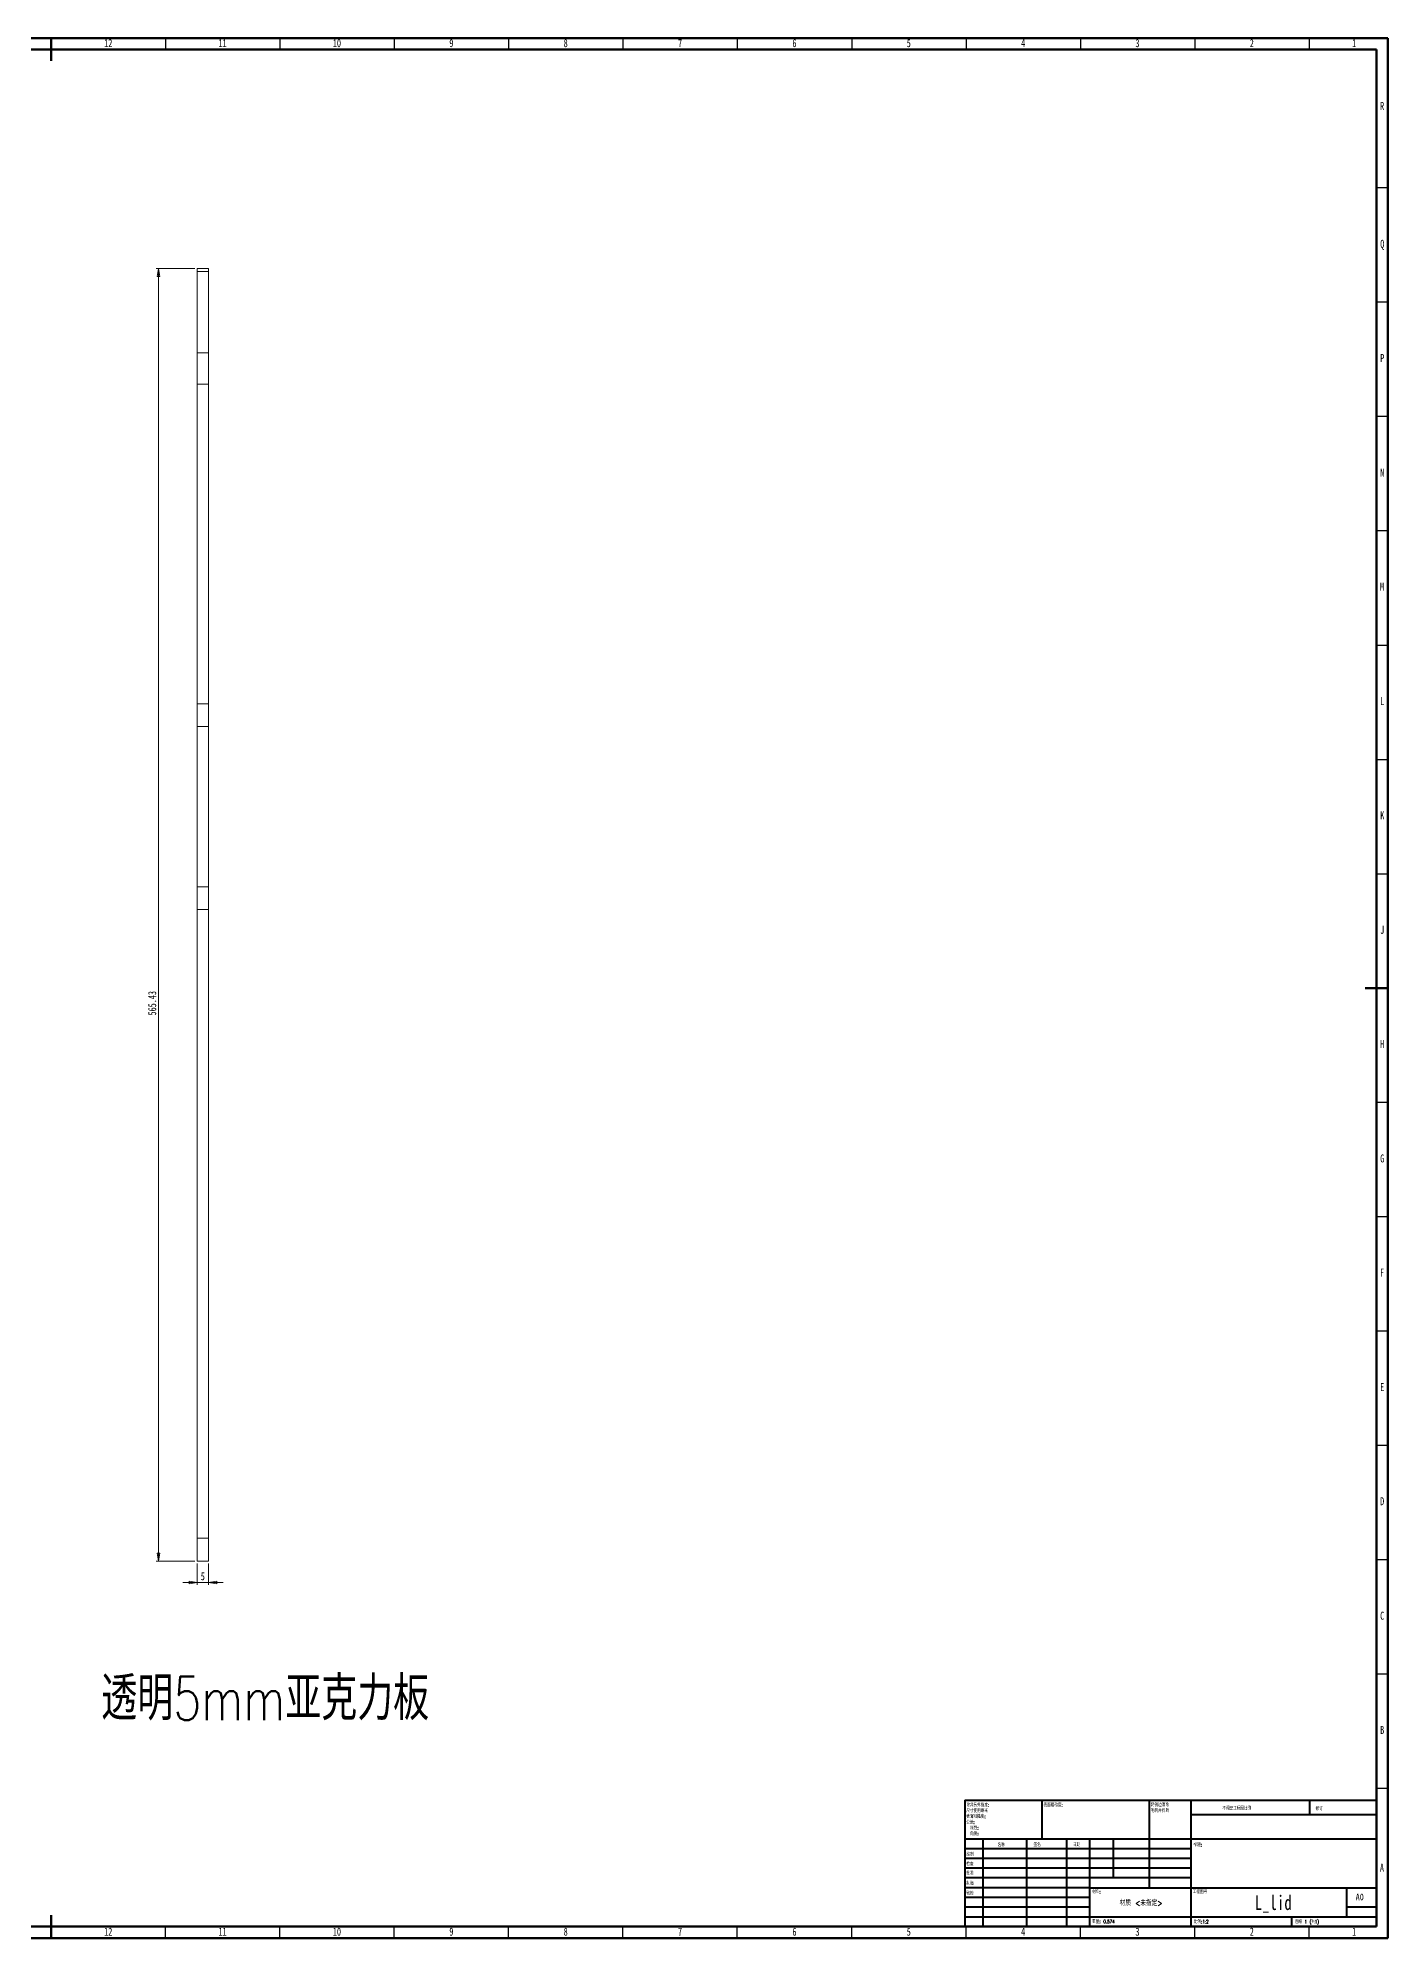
# Model space of a CAD drawing. Header units: millimetres. Extents: x 15 to 1184, y -8555 to 8905.
# Drawn here: x 594 to 1184, y 5 to 836 of the extents above; entities that cross this region are included whole.
import ezdxf

# ---------------------------------------------------------------- set-up
doc = ezdxf.new("R2010")
doc.units = ezdxf.units.MM
doc.styles.add('SLDTEXTSTYLE0', font='TXT', dxfattribs={"width": 0.75, "bigfont": 'bigfont'})
doc.styles.add('SLDTEXTSTYLE1', font='TXT', dxfattribs={"width": 0.75})
doc.styles.add('SLDTEXTSTYLE2', font='TXT', dxfattribs={"width": 0.694444, "bigfont": 'bigfont'})
doc.dimstyles.new('SLDDIMSTYLE0', dxfattribs={"dimtxt": 3.5, "dimasz": 3.556, "dimexe": 0, "dimexo": 0.0625, "dimgap": 0.875, "dimtad": 1, "dimrnd": 1e-09, "dimzin": 12, "dimdsep": 46, "dimtxsty": 'SLDTEXTSTYLE1', "dimblk1": 'CLOSED', "dimblk2": 'CLOSED', "dimsah": 1, "dimcen": 0.09, "dimadec": 0, "dimazin": 3, "dimtfac": 1, "dimtofl": 0, "dimtmove": 0, "dimatfit": 3, "dimldrblk": 'CLOSED', "dimfxl": 1, "dimfrac": 2, "dimtolj": 1, "dimtzin": 12, "dimarcsym": 0})
doc.dimstyles.new('SLDDIMSTYLE2', dxfattribs={"dimtxt": 3.5, "dimasz": 3.556, "dimexe": 0, "dimexo": 0.0625, "dimgap": 0.875, "dimtad": 1, "dimrnd": 1e-09, "dimzin": 12, "dimdsep": 46, "dimtxsty": 'SLDTEXTSTYLE1', "dimblk1": 'CLOSED', "dimblk2": 'CLOSED', "dimsah": 1, "dimcen": 0.09, "dimadec": 0, "dimazin": 3, "dimtfac": 1, "dimtmove": 0, "dimatfit": 0, "dimldrblk": 'CLOSED', "dimfxl": 1, "dimfrac": 2, "dimtolj": 1, "dimtzin": 12, "dimarcsym": 0})

# ---------------------------------------------------------------- blocks, each defined once
blk = doc.blocks.new('SW_NOTE_0')
at = {"color": 0, "linetype": 'Continuous', "lineweight": 0, "char_height": 1.5, "attachment_point": 1, "style": 'SLDTEXTSTYLE0'}
for s, insert in [('\\M+18F9C\\M+194F1另\\M+18A4F\\M+18E77\\M+192E8:', (0, 1.93)), ('\\M+1955C\\M+196CA\\M+19165糙\\M+19378:', (0, -3.07)), ('\\M+18EDA\\M+190A1\\M+18E67\\M+19770\\M+19F7C\\M+195C4', (0, -0.57)), ('\\M+18CF6\\M+18DB7:', (0, -5.57)), ('线\\M+190AB:', (1.69, -8.07)), ('\\M+18A70\\M+19378:', (1.69, -10.57))]:
    blk.add_mtext(s, dxfattribs=dict(at, insert=insert))
blk = doc.blocks.new('SW_NOTE_1')
at = {"color": 0, "linetype": 'Continuous', "lineweight": 0, "char_height": 1.5, "attachment_point": 1, "style": 'SLDTEXTSTYLE0'}
for s, insert in [('\\M+18FAB锐边\\M+190B4\\M+18F9C', (0, 1.93)), ('\\M+196D1\\M+18E68\\M+19BF3\\M+190DC\\M+19266', (0, -0.57))]:
    blk.add_mtext(s, dxfattribs=dict(at, insert=insert))
blk = doc.blocks.new('_CLOSED')
at = {"color": 0, "linetype": 'ByBlock', "lineweight": -2}
for p, q in [((-1, 0.166667), (0, 0)), ((-1, 0.166667), (-1, -0.166667)), ((0, 0), (-1, -0.166667)), ((0, 0), (-1, 0))]:
    blk.add_line(p, q, dxfattribs=at)
blk = doc.blocks.new('_D_15')
at = {"color": 7, "linetype": 'Continuous', "lineweight": 0}
for p, q in [((662.33, 735.24), (645.4, 735.24)), ((646.4, 169.81), (646.4, 735.24)), ((662.33, 169.81), (645.4, 169.81))]:
    blk.add_line(p, q, dxfattribs=at)
at = {"color": 7, "linetype": 'Continuous', "lineweight": 0, "xscale": 3.556, "yscale": 3.556}
for p, rotation in [((646.4, 735.24), 90), ((646.4, 169.81), 270)]:
    blk.add_blockref('_CLOSED', p, dxfattribs=dict(at, rotation=rotation))
at = {"color": 7, "linetype": 'Continuous', "lineweight": 0, "insert": (641.89, 408.48), "char_height": 3.5, "attachment_point": 1, "rotation": 90, "style": 'SLDTEXTSTYLE1'}
blk.add_mtext('565.43', dxfattribs=at)
blk = doc.blocks.new('_D_16')
at = {"color": 7, "linetype": 'Continuous', "lineweight": 0}
for p, q in [((663.33, 168.81), (663.33, 159.47)), ((668.33, 168.81), (668.33, 159.47)), ((663.33, 160.47), (656.98, 160.47)), ((668.33, 160.47), (663.33, 160.47)), ((668.33, 160.47), (674.68, 160.47))]:
    blk.add_line(p, q, dxfattribs=at)
at = {"color": 7, "linetype": 'Continuous', "lineweight": 0, "xscale": 3.556, "yscale": 3.556}
blk.add_blockref('_CLOSED', (663.33, 160.47), dxfattribs=at)
at = {"color": 7, "linetype": 'Continuous', "lineweight": 0, "xscale": 3.556, "yscale": 3.556, "rotation": 180}
blk.add_blockref('_CLOSED', (668.33, 160.47), dxfattribs=at)
at = {"color": 7, "linetype": 'Continuous', "lineweight": 0, "insert": (664.88, 164.98), "char_height": 3.5, "attachment_point": 1, "style": 'SLDTEXTSTYLE1'}
blk.add_mtext('5', dxfattribs=at)

msp = doc.modelspace()

# ---------------------------------------------------------------- linework, layer by layer
at = {"color": 7, "linetype": 'Continuous', "lineweight": 60}
for p, q in [((15, 836), (1184, 836)), ((1184, 836), (15, 836)), ((20, 831), (1179, 831)), ((1179, 831), (20, 831)), ((599.5, 836), (599.5, 826)), ((599.5, 836), (599.5, 826)), ((1179, 831), (1179, 10)), ((1184, 836), (1184, 5)), ((1184, 420.5), (1174, 420.5)), ((1179, 10), (1179, 65.25)), ((1179, 65.25), (1179, 10)), ((1179, 10), (20, 10)), ((599.5, 5), (599.5, 15)), ((991.8, 10), (1179, 10)), ((1184, 5), (15, 5))]:
    msp.add_line(p, q, dxfattribs=at)
at = {"color": 7, "linetype": 'Continuous', "lineweight": 30}
for p, q in [((649.5, 836), (649.5, 831)), ((699.5, 836), (699.5, 831)), ((749.5, 836), (749.5, 831)), ((799.5, 836), (799.5, 831)), ((849.5, 836), (849.5, 831)), ((899.5, 836), (899.5, 831)), ((949.5, 836), (949.5, 831)), ((999.6, 836), (999.6, 831)), ((1049.5, 836), (1049.5, 831)), ((1099.5, 836), (1099.5, 831)), ((1149.5, 836), (1149.5, 831)), ((1184, 770.5), (1179, 770.5)), ((1184, 720.5), (1179, 720.5)), ((1184, 670.5), (1179, 670.5)), ((1184, 620.5), (1179, 620.5)), ((1179, 570.5), (1184, 570.5)), ((1179, 520.5), (1184, 520.5)), ((1179, 470.5), (1184, 470.5)), ((1179, 370.5), (1184, 370.5)), ((1179, 320.5), (1184, 320.5)), ((1179, 270.5), (1184, 270.5)), ((1179, 220.5), (1184, 220.5)), ((1179, 170.5), (1184, 170.5)), ((1179, 120.5), (1184, 120.5)), ((1179, 70.5), (1184, 70.5)), ((649.5, 5), (649.5, 10)), ((699.5, 5), (699.5, 10)), ((749.5, 5), (749.5, 10)), ((799.5, 5), (799.5, 10)), ((849.5, 5), (849.5, 10)), ((899.5, 5), (899.5, 10)), ((949.5, 5), (949.5, 10)), ((999.6, 5), (999.6, 10)), ((1049.5, 5), (1049.5, 10)), ((1099.5, 5), (1099.5, 10)), ((1149.5, 5), (1149.5, 10))]:
    msp.add_line(p, q, dxfattribs=at)
at = {"color": 7, "linetype": 'Continuous', "lineweight": 15}
for p, q in [((668.33011, 735.24115), (663.33011, 735.24115)), ((663.33011, 733.9014), (663.33011, 735.24115)), ((668.33011, 733.9014), (663.33011, 733.9014)), ((663.33011, 698.27366), (663.33011, 733.9014)), ((668.33011, 735.24115), (668.33011, 733.9014)), ((668.33011, 698.27366), (668.33011, 733.9014)), ((663.33011, 698.27366), (668.33011, 698.27366)), ((663.33011, 684.61341), (663.33011, 698.27366)), ((668.33011, 698.27366), (668.33011, 684.61341)), ((668.33011, 684.61341), (663.33011, 684.61341)), ((663.33011, 544.80662), (663.33011, 684.61341)), ((668.33011, 544.80662), (668.33011, 684.61341)), ((663.33011, 534.80661), (663.33011, 544.80662)), ((663.33011, 544.80662), (668.33011, 544.80662)), ((668.33011, 544.80662), (668.33011, 534.80661)), ((668.33011, 534.80661), (663.33011, 534.80661)), ((663.33011, 464.80661), (663.33011, 534.80661)), ((668.33011, 464.80661), (668.33011, 534.80661)), ((663.33011, 454.80661), (663.33011, 464.80661)), ((663.33011, 464.80661), (668.33011, 464.80661)), ((668.33011, 464.80661), (668.33011, 454.80661)), ((668.33011, 454.80661), (663.33011, 454.80661)), ((663.33011, 179.80662), (663.33011, 454.80661)), ((668.33011, 179.80662), (668.33011, 454.80661)), ((663.33011, 179.80662), (668.33011, 179.80662)), ((663.33011, 169.8066), (663.33011, 179.80662)), ((668.33011, 179.80662), (668.33011, 169.8066)), ((668.33011, 169.8066), (663.33011, 169.8066))]:
    msp.add_line(p, q, dxfattribs=at)
at = {"color": 7, "linetype": 'Continuous', "lineweight": 40}
for p, q in [((999, 65.25), (1179, 65.25)), ((999, 65.25), (999, 10)), ((1032.8, 48.25), (1032.8, 65.25)), ((1079.6, 65.25), (1079.6, 27)), ((1097.8, 65.25), (1097.8, 10)), ((1179, 58.875), (1097.8, 58.875)), ((1149.8, 58.875), (1149.8, 65.25)), ((1179, 48.25), (999, 48.25)), ((1097.8, 44), (999, 44)), ((1006.8, 48.25), (1006.8, 10)), ((1025.99095, 48.25), (1025.99095, 10)), ((1043.39893, 48.25), (1043.39893, 10)), ((1053.6, 10), (1053.6, 48.25)), ((1064, 31.25), (1064, 48.25)), ((1097.8, 39.75), (999, 39.75)), ((1097.8, 35.5), (999, 35.5)), ((1097.8, 31.25), (999, 31.25)), ((1053.6, 27), (999, 27)), ((1053.6, 27), (1179, 27)), ((1166, 14.25), (1166, 27)), ((1053.6, 22.74993), (999, 22.74993)), ((1053.6, 18.5), (999, 18.5)), ((1179, 18.5), (1166, 18.5)), ((999, 14.25), (1179, 14.25)), ((1142, 10), (1142, 14.25))]:
    msp.add_line(p, q, dxfattribs=at)

# ---------------------------------------------------------------- block references
at = {"color": 7, "linetype": 'Continuous', "lineweight": 0}
for name, p in [('SW_NOTE_0', (999.59367, 61.98737)), ('SW_NOTE_1', (1080.30922, 62.06949))]:
    msp.add_blockref(name, p, dxfattribs=at)

# ---------------------------------------------------------------- texts
for s, insert, char_height, attachment_point, style in [('12', (624.42951, 835.51654), 3.5, 2, 'SLDTEXTSTYLE1'), ('11', (674.42951, 835.51654), 3.5, 2, 'SLDTEXTSTYLE1'), ('10', (724.42951, 835.51654), 3.5, 2, 'SLDTEXTSTYLE1'), ('9', (774.46476, 835.51654), 3.5, 2, 'SLDTEXTSTYLE1'), ('8', (824.46476, 835.51654), 3.5, 2, 'SLDTEXTSTYLE1'), ('7', (874.46476, 835.51654), 3.5, 2, 'SLDTEXTSTYLE1'), ('6', (924.46476, 835.51654), 3.5, 2, 'SLDTEXTSTYLE1'), ('5', (974.46476, 835.51654), 3.5, 2, 'SLDTEXTSTYLE1'), ('4', (1024.46476, 835.51654), 3.5, 2, 'SLDTEXTSTYLE1'), ('3', (1074.46476, 835.51654), 3.5, 2, 'SLDTEXTSTYLE1'), ('2', (1124.46476, 835.51654), 3.5, 2, 'SLDTEXTSTYLE1'), ('1', (1169.21476, 835.51654), 3.5, 2, 'SLDTEXTSTYLE1'), ('R', (1181.45017, 808.01654), 3.5, 2, 'SLDTEXTSTYLE1'), ('Q', (1181.49149, 747.70953), 3.5, 2, 'SLDTEXTSTYLE1'), ('P', (1181.48663, 697.76654), 3.5, 2, 'SLDTEXTSTYLE1'), ('N', (1181.46962, 647.70953), 3.5, 2, 'SLDTEXTSTYLE1'), ('M', (1181.37969, 597.76654), 3.5, 2, 'SLDTEXTSTYLE1'), ('L', (1181.46233, 547.70953), 3.5, 2, 'SLDTEXTSTYLE1'), ('K', (1181.48906, 497.76654), 3.5, 2, 'SLDTEXTSTYLE1'), ('J', (1181.4684, 447.70953), 3.5, 2, 'SLDTEXTSTYLE1'), ('H', (1181.49149, 397.76654), 3.5, 2, 'SLDTEXTSTYLE1'), ('G', (1181.48906, 347.70953), 3.5, 2, 'SLDTEXTSTYLE1'), ('F', (1181.46354, 297.76654), 3.5, 2, 'SLDTEXTSTYLE1'), ('E', (1181.50608, 247.70953), 3.5, 2, 'SLDTEXTSTYLE1'), ('D', (1181.4599, 197.76654), 3.5, 2, 'SLDTEXTSTYLE1'), ('C', (1181.46354, 147.70953), 3.5, 2, 'SLDTEXTSTYLE1'), ('\\M+193A7\\M+196BE5mm亚\\M+18D8E\\M+197CD\\M+194C2', (621.44541, 119.31159), 19.05, 1, 'SLDTEXTSTYLE0'), ('B', (1181.47326, 97.76654), 3.5, 2, 'SLDTEXTSTYLE1'), ('\\M+1955C\\M+196CA\\M+19165糙\\M+19378:', (1033.37129, 63.91927), 1.5, 1, 'SLDTEXTSTYLE0'), ('\\M+19573调\\M+190AE\\M+18D48\\M+192F6图\\M+194E4\\M+197E1', (1111.61464, 62.53299), 1.5, 1, 'SLDTEXTSTYLE0'), ('\\M+18F43订', (1152.32758, 62.33491), 1.5, 1, 'SLDTEXTSTYLE0'), ('绘\\M+190A7', (999.68467, 42.42971), 1.5, 1, 'SLDTEXTSTYLE0'), ('\\M+196BC\\M+18FCC', (1013.32224, 46.50148), 1.5, 1, 'SLDTEXTSTYLE0'), ('签\\M+196BC', (1029.03359, 46.56176), 1.5, 1, 'SLDTEXTSTYLE0'), ('\\M+193FA\\M+18AFA', (1046.2147, 46.57618), 1.5, 1, 'SLDTEXTSTYLE0'), ('标题:', (1098.95619, 46.57618), 1.5, 1, 'SLDTEXTSTYLE0'), ('\\M+194E1\\M+18F79', (999.62163, 34.17683), 1.5, 1, 'SLDTEXTSTYLE0'), ('检查', (999.62358, 38.15441), 1.5, 1, 'SLDTEXTSTYLE0'), ('A', (1181.36024, 37.45953), 3.5, 2, 'SLDTEXTSTYLE1'), ('验检', (999.67686, 25.34965), 1.5, 1, 'SLDTEXTSTYLE0'), ('\\M+190A7\\M+191A2', (999.68219, 29.7337), 1.5, 1, 'SLDTEXTSTYLE0'), ('\\M+18DDE\\M+197BF:', (1054.64586, 25.98606), 1.5, 1, 'SLDTEXTSTYLE0'), ('\\M+18D48\\M+192F6图\\M+18D86', (1098.62865, 25.98606), 1.5, 1, 'SLDTEXTSTYLE0'), ('\\M+18DDE质 <\\M+196A2\\M+18E77\\M+192E8>', (1075.9665, 21.48557), 2.38125, 2, 'SLDTEXTSTYLE0'), ('L_lid', (1133.82676, 23.60691), 6.35, 2, 'SLDTEXTSTYLE1'), ('A0', (1169.87116, 24.40639), 2.910417, 1, 'SLDTEXTSTYLE1'), ('12', (624.42951, 9.51654), 3.5, 2, 'SLDTEXTSTYLE1'), ('11', (674.42951, 9.51654), 3.5, 2, 'SLDTEXTSTYLE1'), ('10', (724.42951, 9.51654), 3.5, 2, 'SLDTEXTSTYLE1'), ('9', (774.46476, 9.51654), 3.5, 2, 'SLDTEXTSTYLE1'), ('8', (824.46476, 9.51654), 3.5, 2, 'SLDTEXTSTYLE1'), ('7', (874.46476, 9.51654), 3.5, 2, 'SLDTEXTSTYLE1'), ('6', (924.46476, 9.51654), 3.5, 2, 'SLDTEXTSTYLE1'), ('5', (974.46476, 9.51654), 3.5, 2, 'SLDTEXTSTYLE1'), ('4', (1024.46476, 9.51654), 3.5, 2, 'SLDTEXTSTYLE1'), ('\\M+18F64\\M+197CA: 0.574', (1054.61781, 12.94931), 1.4986, 1, 'SLDTEXTSTYLE0'), ('3', (1074.46476, 9.51654), 3.5, 2, 'SLDTEXTSTYLE1'), ('\\M+194E4\\M+197E1:1:2', (1099.07397, 12.90009), 1.5, 1, 'SLDTEXTSTYLE0'), ('2', (1124.46476, 9.51654), 3.5, 2, 'SLDTEXTSTYLE1'), ('图纸 1 (\\M+18BA41)', (1143.47829, 12.90009), 1.5, 1, 'SLDTEXTSTYLE2'), ('1', (1169.21476, 9.51654), 3.5, 2, 'SLDTEXTSTYLE1')]:
    msp.add_mtext(s, dxfattribs=dict(at, insert=insert, char_height=char_height, attachment_point=attachment_point, style=style))

# ---------------------------------------------------------------- dimensions: what is measured, and where the dimension line sits
dim = msp.add_linear_dim(base=(646.39743, 735.24115), p1=(663.33011, 169.80661), p2=(663.33011, 735.24115), angle=90, dimstyle='SLDDIMSTYLE0', dxfattribs=at)
dim.commit()
dim.dimension.update_dxf_attribs({"geometry": '_D_15', "text_midpoint": (646.39743, 415.5952), "dimtype": 160})
dim = msp.add_linear_dim(base=(663.33011, 160.46518), p1=(668.33011, 169.80661), p2=(663.33011, 169.80661), dimstyle='SLDDIMSTYLE2', dxfattribs=at)
dim.commit()
dim.dimension.update_dxf_attribs({"geometry": '_D_16', "text_midpoint": (666.16973, 160.46518), "dimtype": 160})

doc.saveas('drawing.dxf')
